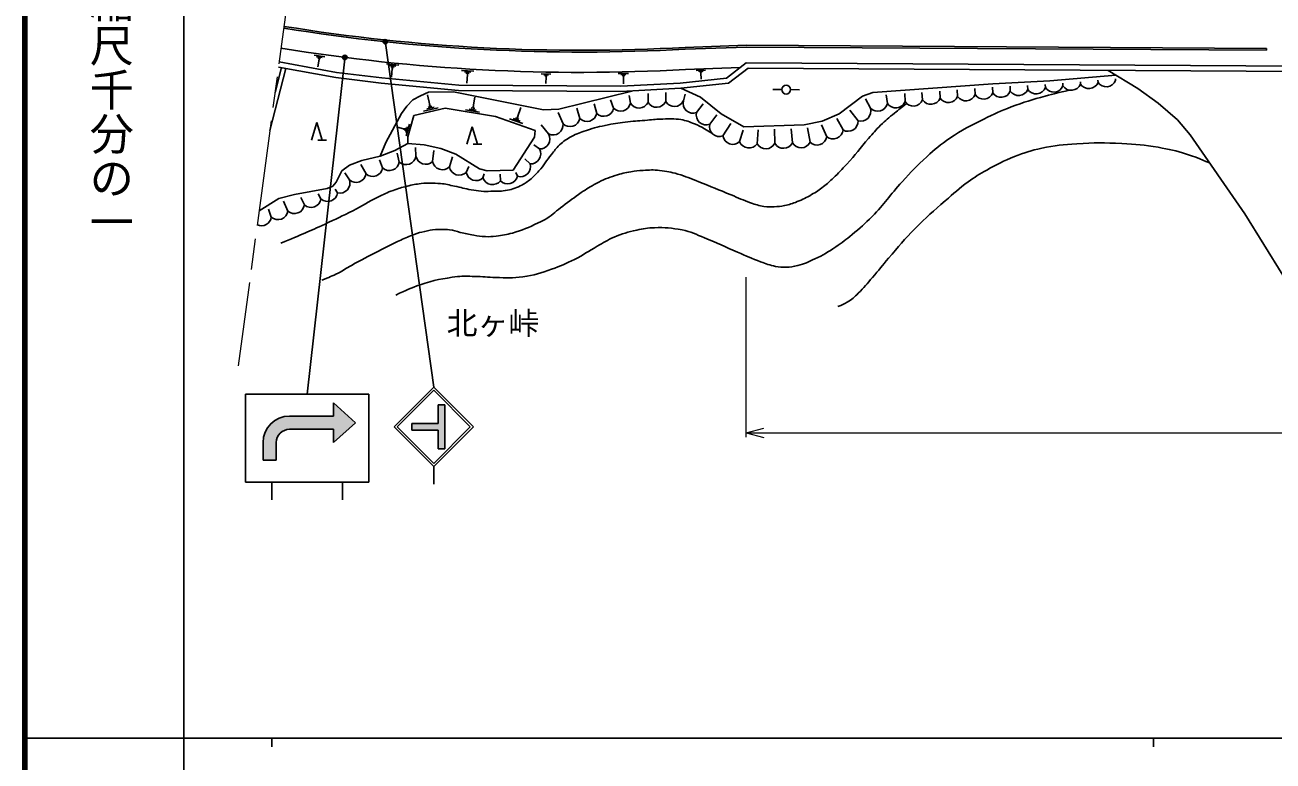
# Model space of a CAD drawing. Units: millimetres, scale not verified. Extents: x 40000 to 680000, y 20000 to 380000.
# Drawn here: x 40000 to 181540, y 202409 to 285820 of the extents above; entities that cross this region are included whole.
import ezdxf
from ezdxf.enums import TextEntityAlignment as Align

# ---------------------------------------------------------------- set-up
doc = ezdxf.new("R2010")
doc.units = ezdxf.units.MM
doc.header["$LTSCALE"] = 1000
doc.header["$PDMODE"] = 32
doc.header["$PDSIZE"] = 500
doc.linetypes.add('CHAIN', pattern=[18.5, 12, -1.5, 3.5, -1.5])
for name, color, linetype, lineweight in [('M-BGD', 7, 'Continuous', 25), ('M-BMK', 2, 'CHAIN', 13), ('M-STR-HTXT', 7, 'Continuous', 13), ('M-STR-STRC', 7, 'Continuous', 25), ('M-TTL', 2, 'Continuous', 140), ('M-TTL-BAND', 7, 'Continuous', 25)]:
    doc.layers.add(name, color=color, linetype=linetype, lineweight=lineweight)
doc.styles.add('@ＭＳ ゴシック', font='')
doc.styles.add('ＭＳ ゴシック', font='')
doc.styles.get('@ＭＳ ゴシック').set_extended_font_data('@MS Gothic')
doc.styles.get('ＭＳ ゴシック').set_extended_font_data('MS Gothic')

msp = doc.modelspace()

# ---------------------------------------------------------------- hatches: boundary and pattern name
at = {"layer": 'M-STR-STRC'}
for points in [[(70000, 241500), (75000, 241500), (75000, 243000), (77500, 240750), (75000, 238500), (75000, 240000), (70000, 240000, 0.41421), (68500, 238500), (68500, 236500), (67000, 236500), (67000, 238500, -0.41421)], [(83861, 240654), (86861, 240654), (86861, 242779), (87611, 242779), (87611, 237779), (86861, 237779), (86861, 239904), (83861, 239904)]]:
    msp.add_hatch(color=256, dxfattribs=at).paths.add_polyline_path(points)

# ---------------------------------------------------------------- linework, layer by layer
at = {"layer": 'M-BGD'}
for p, q in [((114876, 283280), (121818, 283514)), ((114878, 283079), (121817, 283314)), ((121817, 283314), (180802, 282961)), ((121818, 283514), (180803, 283161)), ((180803, 283161), (180802, 282961)), ((72785, 282390), (74022, 282215)), ((73077, 282223), (73695, 282135)), ((73214, 282077), (73523, 282033)), ((73351, 281932), (73229, 281065)), ((73274, 281943), (73428, 281921)), ((69568, 280900), (67776, 273849)), ((69075, 280991), (68357, 278165)), ((68745, 281051), (75254, 279855)), ((68826, 281646), (75345, 280448)), ((75345, 280448), (80455, 279820)), ((80995, 281399), (82411, 281258)), ((81335, 281222), (82043, 281152)), ((81498, 281063), (81852, 281028)), ((81661, 280904), (81562, 279913)), ((81572, 280913), (81749, 280895)), ((89499, 280673), (90920, 280587)), ((89846, 280509), (90556, 280466)), ((90015, 280356), (90370, 280335)), ((98554, 280279), (99648, 280257)), ((107271, 280304), (108451, 280332)), ((114901, 280777), (121127, 280991)), ((116138, 280679), (117173, 280714)), ((116400, 280584), (116918, 280602)), ((116533, 280485), (116792, 280494)), ((116601, 280384), (116731, 280388)), ((116666, 280386), (116691, 279661)), ((119562, 279786), (121806, 281515)), ((119793, 279207), (122009, 280913)), ((121806, 281515), (235090, 280835)), ((122009, 280913), (235086, 280235)), ((162858, 280668), (166212, 278604)), ((75254, 279855), (80390, 279223)), ((80390, 279223), (89161, 278390)), ((80455, 279820), (89192, 278990)), ((89192, 278990), (107573, 278867)), ((90095, 280209), (90273, 280198)), ((90184, 280203), (90124, 279208)), ((98825, 280164), (99373, 280153)), ((98960, 280052), (99233, 280046)), ((99026, 279941), (99163, 279938)), ((99094, 279939), (99079, 279173)), ((107569, 280193), (108159, 280207)), ((107573, 278867), (114314, 279242)), ((107719, 280079), (108014, 280086)), ((107796, 279963), (107943, 279966)), ((107869, 279964), (107889, 279138)), ((114314, 279242), (119562, 279786)), ((114362, 278644), (119793, 279207)), ((136147, 278178), (149771, 279166)), ((149771, 279166), (156236, 279506)), ((151744, 278323), (151714, 278868)), ((153734, 278521), (153706, 278972)), ((155724, 278720), (155710, 279078)), ((156236, 279506), (163731, 280131)), ((157715, 278919), (157693, 279226)), ((159705, 279118), (159691, 279393)), ((161695, 279316), (161674, 279558)), ((163685, 279515), (163679, 279725)), ((84001, 277325), (84841, 277801)), ((84841, 277801), (85762, 278217)), ((85906, 276731), (85634, 277890)), ((85762, 278217), (88608, 278249)), ((88608, 278249), (98823, 276213)), ((89161, 278390), (107588, 278267)), ((90837, 276537), (91020, 277632)), ((100547, 276288), (108839, 278336)), ((107588, 278267), (114362, 278644)), ((108669, 276969), (108503, 277841)), ((110667, 277052), (110658, 278037)), ((112665, 277135), (112690, 278150)), ((114362, 278644), (116601, 277638)), ((114664, 277218), (114869, 277977)), ((116601, 277638), (118942, 275765)), ((124826, 278509), (125826, 278500)), ((126826, 278491), (127826, 278481)), ((132338, 275764), (134987, 277770)), ((134987, 277770), (136147, 278178)), ((135887, 276394), (135308, 277459)), ((137814, 276931), (137658, 277886)), ((139804, 277130), (139767, 278039)), ((141794, 277329), (141723, 278181)), ((143784, 277528), (143741, 278328)), ((145774, 277726), (145729, 278472)), ((147764, 277925), (147725, 278617)), ((149754, 278124), (149729, 278762)), ((166212, 278604), (168503, 276971)), ((82700, 275782), (83298, 276637)), ((83298, 276637), (84001, 277325)), ((87670, 276389), (84099, 275551)), ((86850, 276429), (85194, 276041)), ((86397, 276497), (85569, 276303)), ((86151, 276614), (85738, 276517)), ((86009, 276756), (85802, 276707)), ((93344, 275444), (87670, 276389)), ((91542, 275937), (89977, 276198)), ((91176, 276159), (90394, 276289)), ((91007, 276348), (90616, 276413)), ((90935, 276521), (90740, 276553)), ((95867, 275380), (96244, 276457)), ((98823, 276213), (100547, 276288)), ((102930, 275216), (102593, 276382)), ((104843, 275801), (104548, 276865)), ((106756, 276385), (106420, 277327)), ((116161, 275892), (116926, 276865)), ((134477, 274975), (133555, 276184)), ((168503, 276971), (170689, 275068)), ((72498, 272773), (73098, 274773)), ((73098, 274773), (73698, 272773)), ((80935, 272519), (82700, 275782)), ((84099, 275551), (83423, 273152)), ((97854, 273867), (93344, 275444)), ((96476, 274649), (94936, 275187)), ((96145, 274937), (95375, 275207)), ((96006, 275159), (95621, 275293)), ((95964, 275346), (95771, 275414)), ((101018, 274632), (100487, 275885)), ((117658, 274566), (118472, 275628)), ((118942, 275765), (121508, 274285)), ((119155, 273240), (120059, 274659)), ((128366, 274505), (130415, 274920)), ((130415, 274920), (132338, 275764)), ((132778, 273921), (132084, 275216)), ((170689, 275068), (172128, 273373)), ((83035, 274031), (82120, 274289)), ((83058, 274113), (83012, 273949)), ((83211, 274158), (83119, 273831)), ((83388, 274284), (83204, 273631)), ((83611, 274574), (83243, 273267)), ((90115, 272295), (90715, 274295)), ((90715, 274295), (91315, 272295)), ((97788, 273121), (97854, 273867)), ((99387, 273475), (98544, 274490)), ((121050, 272600), (121435, 273883)), ((121508, 274285), (128366, 274505)), ((123035, 272356), (123155, 273938)), ((125034, 272413), (125003, 273997)), ((127033, 272469), (126879, 274057)), ((129032, 272525), (128744, 274173)), ((130932, 273150), (130340, 274497)), ((172128, 273373), (178324, 264419)), ((74198, 272773), (73198, 272773)), ((80289, 270966), (80935, 272519)), ((81934, 271607), (83403, 272396)), ((83423, 273152), (83403, 272396)), ((83403, 272396), (85260, 272242)), ((84333, 270964), (84307, 271920)), ((85260, 272242), (87146, 271809)), ((87146, 271809), (88856, 271165)), ((91815, 272295), (90815, 272295)), ((95368, 269380), (97788, 273121)), ((98336, 271773), (97700, 272248)), ((76805, 269951), (78196, 270477)), ((78196, 270477), (80289, 270966)), ((80566, 269618), (80203, 270535)), ((80289, 270966), (81934, 271607)), ((82449, 270291), (82203, 271297)), ((86235, 270347), (86367, 271577)), ((88138, 269731), (88481, 270878)), ((88856, 271165), (91556, 269507)), ((97286, 270070), (96676, 270666)), ((75278, 268005), (75927, 269303)), ((75927, 269303), (76805, 269951)), ((76799, 268273), (76284, 269069)), ((78682, 268946), (78083, 270007)), ((90041, 269115), (90336, 269787)), ((91556, 269507), (92403, 269276)), ((91944, 268499), (92060, 268955)), ((92403, 269276), (95368, 269380)), ((93916, 268166), (93899, 268928)), ((95849, 268679), (95667, 269105)), ((74282, 267289), (74924, 267540)), ((74924, 267540), (75278, 268005)), ((66549, 264742), (68799, 266171)), ((68799, 266171), (70557, 266603)), ((70557, 266603), (74282, 267289)), ((71690, 265424), (71271, 266267)), ((73568, 266112), (73253, 266671)), ((75446, 266800), (75182, 267218)), ((67935, 264047), (67601, 264936)), ((69813, 264735), (69320, 265869)), ((178324, 264419), (182645, 257473))]:
    msp.add_line(p, q, dxfattribs=at)
msp.add_circle((126326, 278495), 500, dxfattribs=at)
for centre, radius, start, end in [((103091, 493759), 211009, 260.79598, 273.20224), ((103091, 493759), 210809, 260.79452, 273.20475), ((103091, 493759), 213309, 260.81252, 273.17377), ((156667, 279350), 1133, 213.77606, 337.63109), ((158657, 279549), 1133, 213.77606, 337.63109), ((160647, 279748), 1133, 213.77606, 337.63109), ((162637, 279946), 1133, 213.77606, 337.63109), ((142736, 277959), 1133, 213.77606, 337.63109), ((144726, 278158), 1133, 213.77606, 337.63109), ((146716, 278356), 1133, 213.77606, 337.63109), ((148706, 278555), 1133, 213.77606, 337.63109), ((150696, 278754), 1133, 213.77606, 337.63109), ((152686, 278953), 1133, 213.77606, 337.63109), ((154676, 279151), 1133, 213.77606, 337.63109), ((105644, 276603), 1133, 225.05624, 348.91126), ((107557, 277187), 1133, 225.05624, 348.91126), ((109646, 277543), 1133, 210.45443, 334.30945), ((111644, 277627), 1133, 210.45443, 334.30945), ((113642, 277710), 1133, 210.45443, 334.30945), ((115766, 276955), 1133, 166.5371, 290.39213), ((134804, 276060), 1133, 253.24559, 17.10061), ((136707, 277176), 1133, 223.66528, 347.52031), ((138756, 277561), 1133, 213.77606, 337.63109), ((140746, 277760), 1133, 213.77606, 337.63109), ((99894, 274487), 1133, 243.50236, 7.35738), ((101818, 275434), 1133, 225.05624, 348.91126), ((103731, 276019), 1133, 225.05624, 348.91126), ((117263, 275628), 1133, 166.5371, 290.39213), ((133346, 274901), 1133, 239.88663, 3.74166), ((98408, 272904), 1133, 266.3897, 30.24473), ((118760, 274302), 1133, 166.5371, 290.39213), ((120273, 273425), 1133, 189.42071, 313.27574), ((131649, 274028), 1133, 230.72772, 354.58275), ((97357, 271202), 1133, 266.3897, 30.24473), ((122107, 273008), 1133, 201.06953, 324.92455), ((124019, 272918), 1133, 209.67849, 333.53352), ((126019, 272974), 1133, 209.67849, 333.53352), ((128018, 273030), 1133, 209.67849, 333.53352), ((129815, 273344), 1133, 226.30729, 350.16231), ((83212, 271130), 1133, 227.72359, 351.57861), ((85448, 271163), 1133, 190.12806, 313.98309), ((87351, 270547), 1133, 190.12806, 313.98309), ((77561, 269112), 1133, 227.72359, 351.57861), ((79445, 269784), 1133, 227.72359, 351.57861), ((81328, 270457), 1133, 227.72359, 351.57861), ((89254, 269931), 1133, 190.12806, 313.98309), ((91157, 269314), 1133, 190.12806, 313.98309), ((96196, 269758), 1133, 252.14744, 16.00247), ((75730, 267897), 1133, 255.51954, 19.37456), ((93018, 268858), 1133, 198.4992, 322.35423), ((94746, 268938), 1133, 222.93223, 346.78725), ((72446, 266268), 1133, 228.19958, 352.0546), ((74324, 266957), 1133, 228.19958, 352.0546), ((68690, 264892), 1133, 228.19958, 352.0546), ((70568, 265580), 1133, 228.19958, 352.0546), ((66812, 264204), 1133, 245.25714, 352.0546)]:
    msp.add_arc(centre, radius, start, end, dxfattribs=at)
for points, knots in [([(82042, 255208), (83298, 255822), (83716, 255995), (84835, 256380), (86424, 256926), (87371, 257083), (89037, 257305), (89787, 257405), (90218, 257341), (90974, 257328), (91924, 257312), (92453, 257214), (93402, 257197), (94599, 257175), (95280, 257108), (96464, 257277), (97770, 257463), (98481, 257714), (99727, 258148), (100772, 258512), (101349, 258753), (102334, 259257), (103364, 259785), (103887, 260179), (104897, 260746), (105636, 261161), (106032, 261433), (106808, 261776), (107768, 262200), (108352, 262336), (109373, 262579), (110146, 262762), (110596, 262810), (111390, 262842), (112614, 262890), (113310, 262812), (114516, 262597), (115557, 262411), (116084, 262081), (117071, 261700), (118556, 261125), (119340, 260689), (120806, 260068), (121827, 259635), (122392, 259375), (123432, 258990), (124078, 258750), (124443, 258606), (125118, 258466), (125571, 258372), (125836, 258349), (126299, 258361), (126829, 258374), (127128, 258424), (127642, 258551), (128437, 258748), (128854, 258964), (129594, 259315), (130552, 259770), (131066, 260079), (131944, 260673), (132693, 261180), (133092, 261495), (133793, 262067), (134718, 262822), (135233, 263255), (136070, 264106), (137494, 265554), (138100, 266541), (139471, 268039), (140524, 269189), (141108, 269845), (142264, 270890), (143240, 271772), (143813, 272243), (144895, 272990), (146318, 273973), (147209, 274380), (148751, 275164), (149932, 275764), (150623, 276044), (151858, 276525), (153333, 277098), (154190, 277342), (155717, 277758), (156781, 278048), (157144, 278140), (158459, 278433)], [0, 0, 0, 0, 1, 1, 1, 2, 2, 2, 3, 3, 3, 4, 4, 4, 5, 5, 5, 6, 6, 6, 7, 7, 7, 8, 8, 8, 9, 9, 9, 10, 10, 10, 11, 11, 11, 12, 12, 12, 13, 13, 13, 14, 14, 14, 15, 15, 15, 16, 16, 16, 17, 17, 17, 18, 18, 18, 19, 19, 19, 20, 20, 20, 21, 21, 21, 22, 22, 22, 23, 23, 23, 24, 24, 24, 25, 25, 25, 26, 26, 26, 27, 27, 27, 28, 28, 28, 29, 29, 29, 29]), ([(73660, 256907), (74549, 257255), (74814, 257353), (75519, 257712), (76127, 258022), (76438, 258250), (77035, 258581), (78211, 259232), (78878, 259581), (80075, 260191), (81061, 260693), (81614, 260974), (82620, 261432), (83213, 261702), (83535, 261879), (84150, 262094), (84603, 262252), (84862, 262330), (85331, 262434), (85804, 262540), (86074, 262590), (86557, 262627), (87174, 262675), (87526, 262670), (88142, 262605), (88629, 262553), (88885, 262425), (89363, 262319), (89967, 262185), (90302, 262089), (90913, 261989), (91417, 261906), (91701, 261848), (92212, 261834), (92693, 261820), (92964, 261844), (93443, 261897), (94175, 261979), (94590, 262034), (95296, 262244), (96462, 262591), (97097, 262858), (98196, 263380), (98584, 263565), (98814, 263651), (99172, 263888), (99919, 264383), (100270, 264754), (100987, 265291), (101799, 265898), (102245, 266252), (103086, 266818), (103732, 267253), (104098, 267495), (104787, 267858), (105597, 268285), (106077, 268483), (106948, 268766), (107623, 268985), (108015, 269067), (108714, 269189), (109253, 269284), (109559, 269313), (110105, 269345), (110835, 269387), (111250, 269428), (111976, 269344), (112788, 269250), (113244, 269161), (114028, 268928), (114978, 268647), (115485, 268410), (116410, 268055), (117852, 267500), (118645, 267151), (120076, 266568), (120943, 266215), (121411, 265971), (122293, 265660), (122872, 265457), (123205, 265355), (123811, 265258), (124258, 265187), (124517, 265206), (124969, 265223), (125429, 265240), (125690, 265255), (126142, 265345), (126719, 265461), (127032, 265581), (127579, 265797), (128239, 266058), (128597, 266239), (129210, 266594), (129762, 266913), (130063, 267109), (130565, 267502), (131022, 267860), (131253, 268092), (131675, 268491), (132292, 269073), (132629, 269411), (133200, 270039), (134208, 271148), (134695, 271839), (135680, 272969), (136194, 273559), (136474, 273898), (137026, 274453), (137602, 275031), (137975, 275302), (138604, 275823), (139134, 276262), (139311, 276403), (139981, 276924)], [0, 0, 0, 0, 1, 1, 1, 2, 2, 2, 3, 3, 3, 4, 4, 4, 5, 5, 5, 6, 6, 6, 7, 7, 7, 8, 8, 8, 9, 9, 9, 10, 10, 10, 11, 11, 11, 12, 12, 12, 13, 13, 13, 14, 14, 14, 15, 15, 15, 16, 16, 16, 17, 17, 17, 18, 18, 18, 19, 19, 19, 20, 20, 20, 21, 21, 21, 22, 22, 22, 23, 23, 23, 24, 24, 24, 25, 25, 25, 26, 26, 26, 27, 27, 27, 28, 28, 28, 29, 29, 29, 30, 30, 30, 31, 31, 31, 32, 32, 32, 33, 33, 33, 34, 34, 34, 35, 35, 35, 36, 36, 36, 37, 37, 37, 38, 38, 38, 38]), ([(69036, 261097), (71457, 262106), (72108, 262362), (74038, 263259), (75275, 263833), (75965, 264161), (77184, 264773), (78310, 265339), (78892, 265750), (80024, 266304), (80684, 266627), (81049, 266825), (81739, 267073), (82348, 267293), (82699, 267392), (83327, 267546), (83952, 267699), (84306, 267786), (84945, 267851), (85788, 267937), (86270, 267918), (87115, 267851), (87755, 267801), (88101, 267677), (88730, 267553), (89472, 267406), (89876, 267270), (90621, 267139), (91052, 267062), (91294, 267018), (91731, 266985), (92162, 266951), (92406, 266964), (92839, 266971), (93476, 266981), (93842, 266936), (94470, 267046), (95158, 267166), (95548, 267275), (96178, 267579), (96626, 267796), (96856, 267966), (97247, 268276), (97691, 268628), (97915, 268859), (98289, 269285), (98889, 269969), (99135, 270425), (99702, 271135), (100049, 271570), (100219, 271839), (100625, 272219), (101094, 272661), (101400, 272875), (101970, 273175), (102604, 273510), (102990, 273642), (103671, 273868), (104612, 274181), (105158, 274306), (106129, 274509), (106992, 274690), (107486, 274739), (108363, 274839), (109233, 274939), (109724, 274967), (110597, 275037), (111281, 275092), (111664, 275143), (112350, 275162), (113144, 275183), (113599, 275228), (114381, 275094), (115005, 274986), (115344, 274858), (115928, 274617), (116379, 274432), (116619, 274298), (117046, 274064), (117388, 273875), (117502, 273807), (117907, 273556)], [0, 0, 0, 0, 1, 1, 1, 2, 2, 2, 3, 3, 3, 4, 4, 4, 5, 5, 5, 6, 6, 6, 7, 7, 7, 8, 8, 8, 9, 9, 9, 10, 10, 10, 11, 11, 11, 12, 12, 12, 13, 13, 13, 14, 14, 14, 15, 15, 15, 16, 16, 16, 17, 17, 17, 18, 18, 18, 19, 19, 19, 20, 20, 20, 21, 21, 21, 22, 22, 22, 23, 23, 23, 24, 24, 24, 25, 25, 25, 26, 26, 26, 27, 27, 27, 27]), ([(132191, 253921), (132688, 254096), (132861, 254172), (133257, 254399), (133799, 254711), (134041, 254984), (134497, 255411), (135188, 256057), (135486, 256507), (136108, 257218), (136837, 258051), (137215, 258544), (137941, 259379), (139099, 260713), (139701, 261505), (140943, 262762), (142218, 264053), (142997, 264712), (144368, 265901), (145358, 266761), (145892, 267272), (146953, 268042), (147748, 268617), (148223, 268900), (149078, 269382), (150263, 270051), (150952, 270391), (152212, 270905), (153384, 271382), (154073, 271590), (155311, 271850), (156844, 272171), (157727, 272251), (159290, 272354), (161277, 272486), (162400, 272484), (164389, 272387), (166007, 272308), (166920, 272244), (168514, 271957), (169783, 271728), (170495, 271575), (171724, 271183), (172762, 270852), (173129, 270705), (174330, 270190)], [0, 0, 0, 0, 1, 1, 1, 2, 2, 2, 3, 3, 3, 4, 4, 4, 5, 5, 5, 6, 6, 6, 7, 7, 7, 8, 8, 8, 9, 9, 9, 10, 10, 10, 11, 11, 11, 12, 12, 12, 13, 13, 13, 14, 14, 14, 15, 15, 15, 15])]:
    msp.add_open_spline(points, degree=3, knots=knots, dxfattribs=at)
at = {"layer": 'M-BMK'}
msp.add_line((75335, 329979), (64184, 247182), dxfattribs=at)
at = {"layer": 'M-STR-HTXT'}
for p, q in [((121806, 239096), (121806, 257254)), ((121806, 239596), (123806, 240135)), ((121806, 239596), (433296, 239596)), ((121806, 239596), (123806, 239057))]:
    msp.add_line(p, q, dxfattribs=at)
at = {"layer": 'M-STR-STRC'}
for p, q in [((86361, 244779), (80884, 283775)), ((76259, 281993), (72000, 244000)), ((65000, 244000), (65000, 235390)), ((79000, 244000), (65000, 244000)), ((79000, 234000), (79000, 244000)), ((81861, 240279), (86361, 244779)), ((82215, 240279), (86361, 244425)), ((90861, 240279), (86361, 244779)), ((90507, 240279), (86361, 244425)), ((75000, 243000), (77500, 240750)), ((75000, 243000), (75000, 241500)), ((87611, 242779), (86861, 242779)), ((86861, 240654), (86861, 242779)), ((87611, 237779), (87611, 242779)), ((70000, 241500), (75000, 241500)), ((77500, 240750), (75000, 238500)), ((83861, 239904), (83861, 240654)), ((86861, 240654), (83861, 240654)), ((70000, 240000), (75000, 240000)), ((75000, 240000), (75000, 238500)), ((81861, 240279), (86361, 235779)), ((82215, 240279), (86361, 236132)), ((86861, 239904), (83861, 239904)), ((86361, 235779), (90861, 240279)), ((86361, 236132), (90507, 240279)), ((86861, 237779), (86861, 239904)), ((67000, 238500), (67000, 236500)), ((68500, 238500), (68500, 236500)), ((67000, 236500), (68500, 236500)), ((87611, 237779), (86861, 237779)), ((65000, 235384), (65000, 234000)), ((86361, 235779), (86361, 233779)), ((65000, 234000), (79000, 234000)), ((68000, 234000), (68000, 232000)), ((76000, 234000), (76000, 232000))]:
    msp.add_line(p, q, dxfattribs=at)
for centre, radius in [((80863, 283924), 150), ((80863, 283924), 120), ((80863, 283924), 90), ((80863, 283924), 60), ((80863, 283924), 30), ((76275, 282142), 150), ((76275, 282142), 120), ((76275, 282142), 90), ((76275, 282142), 60), ((76275, 282142), 30)]:
    msp.add_circle(centre, radius, dxfattribs=at)
for radius in [3000, 1500]:
    msp.add_arc((70000, 238500), radius, 90, 180, dxfattribs=at)
for p in [(80863, 283924), (76275, 282142)]:
    msp.add_point(p, dxfattribs=at)
at = {"layer": 'M-TTL'}
msp.add_line((40000, 380000), (40000, 20000), dxfattribs=at)
at = {"layer": 'M-TTL-BAND'}
for p, q in [((58000, 370000), (58000, 20000)), ((40000, 205000), (579000, 205000)), ((68000, 205000), (68000, 204000)), ((168000, 205000), (168000, 204000))]:
    msp.add_line(p, q, dxfattribs=at)

# ---------------------------------------------------------------- texts
at = {"layer": 'M-BGD', "style": 'ＭＳ ゴシック'}
msp.add_text('北ヶ峠', height=2566, dxfattribs=at).set_placement((93070, 252025), align=Align.MIDDLE_CENTER)
at = {"layer": 'M-TTL-BAND', "style": '@ＭＳ ゴシック'}
msp.add_text('縮尺千分の一', height=3666, rotation=270, dxfattribs=at).set_placement((49777, 261030), align=Align.MIDDLE_RIGHT)

doc.saveas('drawing.dxf')
